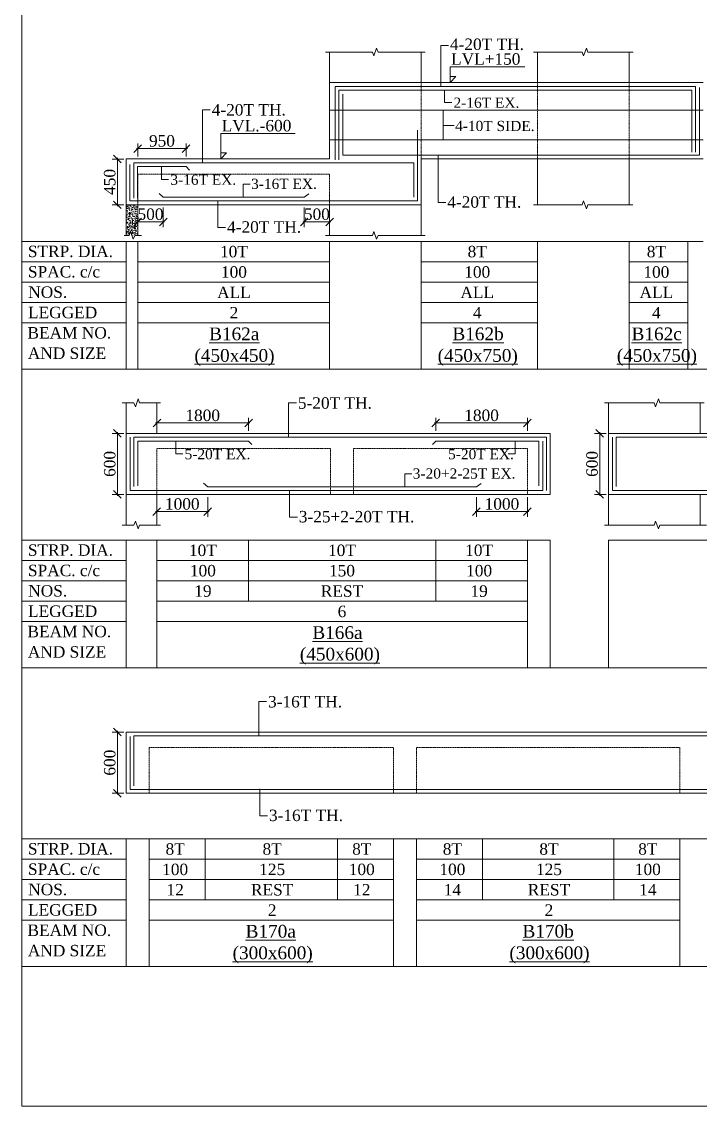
# Model space of a CAD drawing. Header units: millimetres. Extents: x 9781889 to 10654170, y -7832723 to -7608561.
# Drawn here: x 10430820 to 10444143, y -7801878 to -7780575 of the extents above; entities that cross this region are included whole.
import ezdxf
from ezdxf.enums import TextEntityAlignment as Align

# ---------------------------------------------------------------- set-up
doc = ezdxf.new("R2010")
doc.units = ezdxf.units.MM
doc.header["$LTSCALE"] = 10
doc.header["$PDMODE"] = 3
doc.linetypes.add('HIDDEN', pattern=[0.375, 0.25, -0.125])
for name, color, linetype, lineweight in [('LVL', 3, 'Continuous', 0), ('S-CUT OUT LINE', 9, 'Continuous', 0), ('S-DIM L.S.', 7, 'Continuous', 0), ('S-HATCH', 8, 'Continuous', 0), ('S-L.S.SECTION', 5, 'Continuous', 0), ('S-L.S.SLAB LINE', 252, 'HIDDEN', 0), ('S-L.S.STEEL', 1, 'Continuous', 9), ('S-L.S.STEEL 1', 6, 'Continuous', 0), ('S-SECTION MARK', 7, 'Continuous', 0), ('S-SHEET', 251, 'Continuous', 0), ('S-TEXT', 7, 'Continuous', 0), ('S-TEXT L.S. BEAM NO.', 30, 'Continuous', 0), ('S-TEXT. L.S.', 7, 'Continuous', 0)]:
    doc.layers.add(name, color=color, linetype=linetype, lineweight=lineweight)
doc.styles.add('135', font='arial.ttf', dxfattribs={"width": 0.8, "height": 135})
doc.styles.get("Standard").update_dxf_attribs({"font": 'arial.ttf'})
doc.styles.add('TEXT', font='times.ttf')
doc.dimstyles.new('75', dxfattribs={"dimtxt": 135, "dimasz": 90, "dimexe": 0.1, "dimexo": 0.03, "dimgap": 0.09, "dimtad": 1, "dimdec": 0, "dimzin": 0, "dimdsep": 46, "dimtxsty": '135', "dimblk": 'ARCHTICK', "dimcen": 0.09, "dimclrd": 256, "dimclre": 256, "dimclrt": 256, "dimadec": 0, "dimazin": 0, "dimtfac": 1, "dimtdec": 0, "dimtofl": 0, "dimtmove": 1, "dimatfit": 3, "dimldrblk": 'DOTSMALL', "dimfxl": 1, "dimtolj": 1, "dimtzin": 0, "dimlwd": -1, "dimlwe": -1, "dimarcsym": 0})
doc.dimstyles.new('SETU_1', dxfattribs={"dimtxt": 200, "dimasz": 150, "dimexe": 100, "dimexo": 50, "dimgap": 35, "dimtad": 1, "dimdec": 0, "dimzin": 0, "dimdsep": 46, "dimtxsty": 'Standard', "dimblk": 'OBLIQUE', "dimcen": 150, "dimdle": 25, "dimclrd": 256, "dimclre": 7, "dimclrt": 256, "dimadec": 0, "dimazin": 0, "dimtfac": 1, "dimtdec": 0, "dimtofl": 0, "dimtmove": 1, "dimatfit": 3, "dimfxl": 1, "dimtolj": 1, "dimtzin": 0, "dimlwd": -1, "dimlwe": 5, "dimarcsym": 1})

# ---------------------------------------------------------------- blocks, each defined once
blk = doc.blocks.new('_ArchTick')
at = {"color": 0, "linetype": 'ByBlock', "const_width": 0.15}
blk.add_lwpolyline([(-0.5, -0.5), (0.5, 0.5)], dxfattribs=at)
blk = doc.blocks.new('_Oblique')
at = {"color": 0, "linetype": 'ByBlock', "lineweight": -2}
blk.add_line((-0.5, -0.5), (0.5, 0.5), dxfattribs=at)
blk = doc.blocks.new('*D979')
at = {"layer": 'Defpoints', "color": 0, "transparency": 16777216}
for p in [(10432873, -7788661), (10432698, -7789861), (10432873, -7789861)]:
    blk.add_point(p, dxfattribs=at)
at = {"layer": 'S-DIM L.S.', "color": 7, "lineweight": 5, "transparency": 16777216}
for p, q in [((10432823, -7788661), (10432598, -7788661)), ((10432823, -7789861), (10432598, -7789861))]:
    blk.add_line(p, q, dxfattribs=at)
at = {"layer": 'S-DIM L.S.', "transparency": 16777216}
blk.add_line((10432698, -7788636), (10432698, -7789886), dxfattribs=at)
at = {"layer": 'S-DIM L.S.', "transparency": 16777216, "xscale": 150, "yscale": 150, "zscale": 150}
for p, rotation in [((10432698, -7788661), 90), ((10432698, -7789861), 270)]:
    blk.add_blockref('_Oblique', p, dxfattribs=dict(at, rotation=rotation))
at = {"layer": 'S-DIM L.S.', "transparency": 16777216, "insert": (10432549, -7789261), "char_height": 225, "attachment_point": 5, "rotation": 90, "style": 'TEXT'}
blk.add_mtext('\\A1;600', dxfattribs=at)
blk = doc.blocks.new('*D980')
at = {"layer": 'Defpoints', "color": 0, "transparency": 16777216}
for p in [(10440749, -7788457), (10438949, -7788661, 0), (10440749, -7788661, 0)]:
    blk.add_point(p, dxfattribs=at)
at = {"layer": 'S-DIM L.S.', "color": 7, "lineweight": 5, "transparency": 16777216}
for p, q in [((10438949, -7788611), (10438949, -7788357)), ((10440749, -7788611), (10440749, -7788357))]:
    blk.add_line(p, q, dxfattribs=at)
at = {"layer": 'S-DIM L.S.', "transparency": 16777216}
blk.add_line((10438924, -7788457), (10440774, -7788457), dxfattribs=at)
at = {"layer": 'S-DIM L.S.', "transparency": 16777216, "xscale": 150, "yscale": 150, "zscale": 150, "rotation": 180}
blk.add_blockref('_Oblique', (10438949, -7788457), dxfattribs=at)
at = {"layer": 'S-DIM L.S.', "transparency": 16777216, "xscale": 150, "yscale": 150, "zscale": 150}
blk.add_blockref('_Oblique', (10440749, -7788457), dxfattribs=at)
at = {"layer": 'S-DIM L.S.', "transparency": 16777216, "insert": (10439849, -7788308), "char_height": 225, "attachment_point": 5, "style": 'TEXT'}
blk.add_mtext('\\A1;1800', dxfattribs=at)
blk = doc.blocks.new('*D981')
at = {"layer": 'Defpoints', "color": 0, "transparency": 16777216}
for p in [(10433474, -7788457), (10433474, -7788661, 0), (10435274, -7788661, 0)]:
    blk.add_point(p, dxfattribs=at)
at = {"layer": 'S-DIM L.S.', "color": 7, "lineweight": 5, "transparency": 16777216}
for p, q in [((10433474, -7788611), (10433474, -7788357)), ((10435274, -7788611), (10435274, -7788357))]:
    blk.add_line(p, q, dxfattribs=at)
at = {"layer": 'S-DIM L.S.', "transparency": 16777216}
blk.add_line((10435299, -7788457), (10433449, -7788457), dxfattribs=at)
at = {"layer": 'S-DIM L.S.', "transparency": 16777216, "xscale": 150, "yscale": 150, "zscale": 150, "rotation": 180}
blk.add_blockref('_Oblique', (10433474, -7788457), dxfattribs=at)
at = {"layer": 'S-DIM L.S.', "transparency": 16777216, "xscale": 150, "yscale": 150, "zscale": 150}
blk.add_blockref('_Oblique', (10435274, -7788457), dxfattribs=at)
at = {"layer": 'S-DIM L.S.', "transparency": 16777216, "insert": (10434374, -7788308), "char_height": 225, "attachment_point": 5, "style": 'TEXT'}
blk.add_mtext('\\A1;1800', dxfattribs=at)
blk = doc.blocks.new('*D982')
at = {"layer": 'Defpoints', "color": 0, "transparency": 16777216}
for p in [(10439749, -7789861, 0), (10440749, -7789861, 0), (10440749, -7790197)]:
    blk.add_point(p, dxfattribs=at)
at = {"layer": 'S-DIM L.S.', "color": 7, "lineweight": 5, "transparency": 16777216}
for p, q in [((10439749, -7789911), (10439749, -7790297)), ((10440749, -7789911), (10440749, -7790297))]:
    blk.add_line(p, q, dxfattribs=at)
at = {"layer": 'S-DIM L.S.', "transparency": 16777216}
blk.add_line((10439724, -7790197), (10440774, -7790197), dxfattribs=at)
at = {"layer": 'S-DIM L.S.', "transparency": 16777216, "xscale": 150, "yscale": 150, "zscale": 150, "rotation": 180}
blk.add_blockref('_Oblique', (10439749, -7790197), dxfattribs=at)
at = {"layer": 'S-DIM L.S.', "transparency": 16777216, "xscale": 150, "yscale": 150, "zscale": 150}
blk.add_blockref('_Oblique', (10440749, -7790197), dxfattribs=at)
at = {"layer": 'S-DIM L.S.', "transparency": 16777216, "insert": (10440249, -7790048), "char_height": 225, "attachment_point": 5, "style": 'TEXT'}
blk.add_mtext('\\A1;1000', dxfattribs=at)
blk = doc.blocks.new('*D983')
at = {"layer": 'Defpoints', "color": 0, "transparency": 16777216}
for p in [(10433473, -7789861, 0), (10434474, -7789861, 0), (10433473, -7790197)]:
    blk.add_point(p, dxfattribs=at)
at = {"layer": 'S-DIM L.S.', "color": 7, "lineweight": 5, "transparency": 16777216}
for p, q in [((10433473, -7789911), (10433473, -7790297)), ((10434474, -7789911), (10434474, -7790297))]:
    blk.add_line(p, q, dxfattribs=at)
at = {"layer": 'S-DIM L.S.', "transparency": 16777216}
blk.add_line((10434499, -7790197), (10433448, -7790197), dxfattribs=at)
at = {"layer": 'S-DIM L.S.', "transparency": 16777216, "xscale": 150, "yscale": 150, "zscale": 150, "rotation": 180}
blk.add_blockref('_Oblique', (10433473, -7790197), dxfattribs=at)
at = {"layer": 'S-DIM L.S.', "transparency": 16777216, "xscale": 150, "yscale": 150, "zscale": 150}
blk.add_blockref('_Oblique', (10434474, -7790197), dxfattribs=at)
at = {"layer": 'S-DIM L.S.', "transparency": 16777216, "insert": (10433973, -7790048), "char_height": 225, "attachment_point": 5, "style": 'TEXT'}
blk.add_mtext('\\A1;1000', dxfattribs=at)
blk = doc.blocks.new('*D984')
at = {"layer": 'Defpoints', "color": 0, "transparency": 16777216}
for p in [(10442343, -7788661), (10442168, -7789861), (10442343, -7789861)]:
    blk.add_point(p, dxfattribs=at)
at = {"layer": 'S-DIM L.S.', "color": 7, "lineweight": 5, "transparency": 16777216}
for p, q in [((10442293, -7788661), (10442068, -7788661)), ((10442293, -7789861), (10442068, -7789861))]:
    blk.add_line(p, q, dxfattribs=at)
at = {"layer": 'S-DIM L.S.', "transparency": 16777216}
blk.add_line((10442168, -7788636), (10442168, -7789886), dxfattribs=at)
at = {"layer": 'S-DIM L.S.', "transparency": 16777216, "xscale": 150, "yscale": 150, "zscale": 150}
for p, rotation in [((10442168, -7788661), 90), ((10442168, -7789861), 270)]:
    blk.add_blockref('_Oblique', p, dxfattribs=dict(at, rotation=rotation))
at = {"layer": 'S-DIM L.S.', "transparency": 16777216, "insert": (10442019, -7789261), "char_height": 225, "attachment_point": 5, "rotation": 90, "style": 'TEXT'}
blk.add_mtext('\\A1;600', dxfattribs=at)
blk = doc.blocks.new('*D989')
at = {"layer": 'Defpoints', "color": 0, "transparency": 16777216}
for p in [(10432873, -7794528), (10432698, -7795728), (10432873, -7795728)]:
    blk.add_point(p, dxfattribs=at)
at = {"layer": 'S-DIM L.S.', "color": 7, "lineweight": 5, "transparency": 16777216}
for p, q in [((10432823, -7794528), (10432598, -7794528)), ((10432823, -7795728), (10432598, -7795728))]:
    blk.add_line(p, q, dxfattribs=at)
at = {"layer": 'S-DIM L.S.', "transparency": 16777216}
blk.add_line((10432698, -7794503), (10432698, -7795753), dxfattribs=at)
at = {"layer": 'S-DIM L.S.', "transparency": 16777216, "xscale": 150, "yscale": 150, "zscale": 150}
for p, rotation in [((10432698, -7794528), 90), ((10432698, -7795728), 270)]:
    blk.add_blockref('_Oblique', p, dxfattribs=dict(at, rotation=rotation))
at = {"layer": 'S-DIM L.S.', "transparency": 16777216, "insert": (10432549, -7795128), "char_height": 225, "attachment_point": 5, "rotation": 90, "style": 'TEXT'}
blk.add_mtext('\\A1;600', dxfattribs=at)
blk = doc.blocks.new('*D1789')
at = {"layer": 'Defpoints', "color": 0, "transparency": 16777216}
for p in [(10433099, -7783068), (10433099, -7783272, 0), (10434049, -7783272, 0)]:
    blk.add_point(p, dxfattribs=at)
at = {"layer": 'S-DIM L.S.', "transparency": 16777216}
blk.add_line((10434074, -7783068), (10433074, -7783068), dxfattribs=at)
at = {"layer": 'S-DIM L.S.', "color": 7, "lineweight": 5, "transparency": 16777216}
for p, q in [((10433099, -7783222), (10433099, -7782968)), ((10434049, -7783222), (10434049, -7782968))]:
    blk.add_line(p, q, dxfattribs=at)
at = {"layer": 'S-DIM L.S.', "transparency": 16777216, "xscale": 150, "yscale": 150, "zscale": 150, "rotation": 180}
blk.add_blockref('_Oblique', (10433099, -7783068), dxfattribs=at)
at = {"layer": 'S-DIM L.S.', "transparency": 16777216, "xscale": 150, "yscale": 150, "zscale": 150}
blk.add_blockref('_Oblique', (10434049, -7783068), dxfattribs=at)
at = {"layer": 'S-DIM L.S.', "transparency": 16777216, "insert": (10433574, -7782918), "char_height": 225, "attachment_point": 5, "style": 'TEXT'}
blk.add_mtext('\\A1;950', dxfattribs=at)
blk = doc.blocks.new('*D1790')
at = {"layer": 'Defpoints', "color": 0, "transparency": 16777216}
for p in [(10432873, -7783272), (10432698, -7784172), (10432873, -7784172)]:
    blk.add_point(p, dxfattribs=at)
at = {"layer": 'S-DIM L.S.', "color": 7, "lineweight": 5, "transparency": 16777216}
for p, q in [((10432823, -7783272), (10432598, -7783272)), ((10432823, -7784172), (10432598, -7784172))]:
    blk.add_line(p, q, dxfattribs=at)
at = {"layer": 'S-DIM L.S.', "transparency": 16777216}
blk.add_line((10432698, -7783247), (10432698, -7784197), dxfattribs=at)
at = {"layer": 'S-DIM L.S.', "transparency": 16777216, "xscale": 150, "yscale": 150, "zscale": 150}
for p, rotation in [((10432698, -7783272), 90), ((10432698, -7784172), 270)]:
    blk.add_blockref('_Oblique', p, dxfattribs=dict(at, rotation=rotation))
at = {"layer": 'S-DIM L.S.', "transparency": 16777216, "insert": (10432549, -7783722), "char_height": 225, "attachment_point": 5, "rotation": 90, "style": 'TEXT'}
blk.add_mtext('\\A1;450', dxfattribs=at)
blk = doc.blocks.new('*D1791')
at = {"layer": 'Defpoints', "color": 0, "transparency": 16777216}
for p in [(10436366, -7784172, 0), (10436866, -7784172, 0), (10436866, -7784508)]:
    blk.add_point(p, dxfattribs=at)
at = {"layer": 'S-DIM L.S.', "color": 7, "lineweight": 5, "transparency": 16777216}
for p, q in [((10436366, -7784222), (10436366, -7784608)), ((10436866, -7784222), (10436866, -7784608))]:
    blk.add_line(p, q, dxfattribs=at)
at = {"layer": 'S-DIM L.S.', "transparency": 16777216}
blk.add_line((10436341, -7784508), (10436891, -7784508), dxfattribs=at)
at = {"layer": 'S-DIM L.S.', "transparency": 16777216, "xscale": 150, "yscale": 150, "zscale": 150, "rotation": 180}
blk.add_blockref('_Oblique', (10436366, -7784508), dxfattribs=at)
at = {"layer": 'S-DIM L.S.', "transparency": 16777216, "xscale": 150, "yscale": 150, "zscale": 150}
blk.add_blockref('_Oblique', (10436866, -7784508), dxfattribs=at)
at = {"layer": 'S-DIM L.S.', "transparency": 16777216, "insert": (10436616, -7784358), "char_height": 225, "attachment_point": 5, "style": 'TEXT'}
blk.add_mtext('\\A1;500', dxfattribs=at)
blk = doc.blocks.new('*D1792')
at = {"layer": 'Defpoints', "color": 0, "transparency": 16777216}
for p in [(10433099, -7784172, 0), (10433599, -7784172, 0), (10433099, -7784508)]:
    blk.add_point(p, dxfattribs=at)
at = {"layer": 'S-DIM L.S.', "color": 7, "lineweight": 5, "transparency": 16777216}
for p, q in [((10433099, -7784222), (10433099, -7784608)), ((10433599, -7784222), (10433599, -7784608))]:
    blk.add_line(p, q, dxfattribs=at)
at = {"layer": 'S-DIM L.S.', "transparency": 16777216}
blk.add_line((10433624, -7784508), (10433074, -7784508), dxfattribs=at)
at = {"layer": 'S-DIM L.S.', "transparency": 16777216, "xscale": 150, "yscale": 150, "zscale": 150, "rotation": 180}
blk.add_blockref('_Oblique', (10433099, -7784508), dxfattribs=at)
at = {"layer": 'S-DIM L.S.', "transparency": 16777216, "xscale": 150, "yscale": 150, "zscale": 150}
blk.add_blockref('_Oblique', (10433599, -7784508), dxfattribs=at)
at = {"layer": 'S-DIM L.S.', "transparency": 16777216, "insert": (10433349, -7784358), "char_height": 225, "attachment_point": 5, "style": 'TEXT'}
blk.add_mtext('\\A1;500', dxfattribs=at)

msp = doc.modelspace()

# ---------------------------------------------------------------- hatches: boundary and pattern name
at = {"layer": 'S-HATCH'}
h = msp.add_hatch(dxfattribs=at)
h.set_pattern_fill('AR-CONC', color=256, scale=0.5)
h.set_pattern_definition([(50, (639141, -55554.51), (91.0923345, -7.96954277), [9.525, -104.775]), (355, (639141, -55554.51), (-17.6217107, 95.5284226), [7.62, -83.8202921]), (100.4514447, (639148.595, -55555.18), (73.47062355, 87.55887596), [8.0950044, -89.0451223]), (46.1842, (639141, -55529.11), (135.5395204, -21.021164), [14.2875, -157.1625]), (96.6355576, (639152.3, -55530.86), (118.702067, 123.7130623), [12.1425116, -133.5678041]), (351.1841512, (639141, -55529.11), (118.702067, 123.7130623), [11.4299835, -125.729866]), (21, (639153.7, -55535.46), (75.80719563, -51.1325991), [9.525, -104.775]), (326, (639153.7, -55535.46), (30.9010142, 92.09398306), [7.62, -83.82]), (71.451445, (639160.02, -55539.72), (106.70820964, 40.96138444), [8.0950044, -89.0449688]), (37.5, (639141.003, -55554.513), (1.544301625, 42.27751944), [0, -82.804, 0, -85.09, 0, -84.1375]), (7.5, (639141.003, -55554.513), (33.40983126, 50.09028741), [0, -48.514, 0, -80.899, 0, -32.0675]), (327.5, (639112.682, -55554.513), (67.79529758, -2.864372), [0, -31.75, 0, -99.06, 0, -131.445]), (317.5, (639099.98, -55554.51), (74.0645907, 12.71324552), [0, -41.275, 0, -65.786, 0, -93.345])])
h.paths.add_polyline_path([(10433099.3, -7784771.6), (10432983.5, -7784771.6), (10432955.5, -7784694.8), (10432927.6, -7784771.6), (10432869.3, -7784771.6), (10432869.3, -7784171.6), (10433099.3, -7784171.6)])

# ---------------------------------------------------------------- linework, layer by layer
at = {"layer": 'LVL', "linetype": 'Continuous', "elevation": 0}
for points in [[(10440695.3, -7781458.9), (10439234.1, -7781458.9), (10439234.1, -7781771.6), (10439342.3, -7781649.6), (10439234.1, -7781649.6)], [(10436192, -7782768.2), (10434730.7, -7782768.2), (10434730.7, -7783271.6), (10434838.9, -7783149.6), (10434730.7, -7783149.6)]]:
    msp.add_lwpolyline(points, dxfattribs=at)
at = {"layer": 'S-CUT OUT LINE', "color": 5, "elevation": 0}
for points in [[(10436788, -7781171.6), (10437705.5, -7781171.6), (10437733.5, -7781248.5), (10437789.4, -7781094.8), (10437817.4, -7781171.6), (10438741.3, -7781171.6)], [(10440868.1, -7781171.6), (10441824.2, -7781171.6), (10441852.2, -7781248.5), (10441908.1, -7781094.8), (10441936.1, -7781171.6), (10442823.3, -7781171.6)], [(10440868, -7784171.6), (10441824.2, -7784171.6), (10441852.1, -7784094.8), (10441908.1, -7784248.5), (10441936, -7784171.6), (10442821.2, -7784171.6)], [(10436788, -7784771.6), (10437705.5, -7784771.6), (10437733.5, -7784694.8), (10437789.4, -7784848.5), (10437817.4, -7784771.6), (10438741.3, -7784771.6)], [(10432795.1, -7788061.1), (10433023.8, -7788061.1), (10433051.7, -7788137.9), (10433107.7, -7787984.2), (10433135.6, -7788061.1), (10433548.4, -7788061.1)], [(10442265.2, -7788061.1), (10443237.6, -7788061.1), (10443265.5, -7788137.9), (10443321.5, -7787984.2), (10443349.4, -7788061.1), (10444218.5, -7788061.1)], [(10432795.1, -7790461.1), (10433023.8, -7790461.1), (10433051.7, -7790384.2), (10433107.7, -7790537.9), (10433135.6, -7790461.1), (10433548.4, -7790461.1)], [(10442265.2, -7790461.1), (10443237.6, -7790461.1), (10443265.5, -7790384.2), (10443321.5, -7790537.9), (10443349.4, -7790461.1), (10444267.5, -7790461.1)]]:
    msp.add_lwpolyline(points, dxfattribs=at)
at = {"layer": 'S-CUT OUT LINE', "color": 1, "elevation": 0}
msp.add_lwpolyline([(10432829.9, -7784771.6), (10432927.6, -7784771.6), (10432955.5, -7784694.8), (10433011.5, -7784848.5), (10433039.4, -7784771.6), (10433174.3, -7784771.6)], dxfattribs=at)
at = {"layer": 'S-L.S.SECTION'}
for p, q in [((10436866.3, -7783271.6, 0), (10436866.2, -7781171.6, 0)), ((10438666.3, -7781771.6, 0), (10438666.3, -7781171.6, 0)), ((10440946.3, -7781771.6, 0), (10440946.3, -7781171.6, 0)), ((10442746.3, -7781771.6, 0), (10442746.3, -7781171.6, 0)), ((10436866.2, -7781771.6, 0), (10444201.3, -7781771.6, 0)), ((10432869.3, -7783271.6, 0), (10436866.3, -7783271.6, 0)), ((10432869.3, -7784171.6, 0), (10432869.3, -7783271.6, 0)), ((10432869.3, -7784171.6, 0), (10432869.3, -7783271.6, 0)), ((10438666.3, -7783271.6, 0), (10444201.3, -7783271.6, 0)), ((10438666.3, -7783271.6, 0), (10438666.3, -7784771.6, 0)), ((10440946.3, -7783271.6, 0), (10440946.3, -7784171.6, 0)), ((10442746.2, -7783271.6, 0), (10442746.2, -7784171.6, 0)), ((10432873.4, -7784171.6, 0), (10438666.3, -7784171.6, 0)), ((10436866.2, -7784171.6, 0), (10436866.2, -7784771.6, 0)), ((10432873.4, -7788661.1, 0), (10432873.4, -7788061.1, 0)), ((10433473.4, -7788661.1, 0), (10433473.4, -7788061.1, 0)), ((10442343.5, -7788661.1, 0), (10442343.5, -7788061.1, 0)), ((10444143.5, -7788661.1, 0), (10444143.5, -7788061.1, 0)), ((10432873.4, -7788661.1, 0), (10441198.9, -7788661.1, 0)), ((10432873.4, -7788661.1, 0), (10432873.4, -7789861.1, 0)), ((10441198.9, -7789861.1, 0), (10441198.9, -7788661.1, 0)), ((10442343.5, -7788661.1, 0), (10453813.5, -7788661.1, 0)), ((10442343.5, -7788661.1, 0), (10442343.5, -7789861.1, 0)), ((10432873.4, -7789861.1, 0), (10441198.9, -7789861.1, 0)), ((10432873.4, -7789861.1, 0), (10432873.4, -7790461.1, 0)), ((10433473.4, -7789861.1, 0), (10433473.4, -7790461.1, 0)), ((10442343.5, -7789861.1, 0), (10453813.5, -7789861.1, 0)), ((10442343.5, -7789861.1, 0), (10442343.5, -7790461.1, 0)), ((10444143.5, -7789861.1, 0), (10444143.5, -7790461.1, 0)), ((10432873.4, -7794527.7, 0), (10450478.4, -7794527.7, 0)), ((10432873.4, -7794527.7, 0), (10432873.4, -7795727.7, 0)), ((10432873.4, -7795727.7, 0), (10455482.3, -7795727.7, 0))]:
    msp.add_line(p, q, dxfattribs=at)
at = {"layer": 'S-L.S.SECTION', "color": 1}
for p, q in [((10432869.3, -7784171.6, 0), (10432869.3, -7784771.6, 0)), ((10433099.3, -7784171.6, 0), (10433099.3, -7784771.6, 0))]:
    msp.add_line(p, q, dxfattribs=at)
at = {"layer": 'S-L.S.SLAB LINE', "ltscale": 0.3}
for p, q in [((10438666.3, -7781771.6, 0), (10438666.3, -7783271.6, 0)), ((10440946.3, -7781771.6, 0), (10440946.3, -7783271.6, 0)), ((10442746.3, -7781771.6, 0), (10442746.3, -7783271.6, 0)), ((10433099.3, -7783571.6, 0), (10436866.3, -7783571.6, 0)), ((10433099.3, -7783571.6, 0), (10433099.3, -7784171.6, 0)), ((10433099.3, -7783571.6, 0), (10433099.3, -7784171.6, 0)), ((10433099.3, -7783571.6, 0), (10433099.3, -7784171.6, 0)), ((10436866.3, -7783571.6, 0), (10436866.2, -7784171.6, 0)), ((10432873.4, -7788961.1, 0), (10432873.4, -7788961.1, 0)), ((10433473.4, -7788961.1, 0), (10436886.1, -7788961.1, 0)), ((10433473.4, -7788961.1, 0), (10433473.4, -7789861.1, 0)), ((10436886.1, -7788961.1, 0), (10436886.1, -7789861.1, 0)), ((10437336.1, -7788961.1, 0), (10440748.9, -7788961.1, 0)), ((10437336.1, -7788961.1, 0), (10437336.1, -7789861.1, 0)), ((10440748.9, -7788961.1, 0), (10440748.9, -7789861.1, 0)), ((10442343.5, -7788961.1, 0), (10442343.5, -7788961.1, 0)), ((10433323.4, -7794827.7, 0), (10438118.4, -7794827.7, 0)), ((10433323.4, -7794827.7, 0), (10433323.4, -7795727.7, 0)), ((10438118.4, -7794827.7, 0), (10438118.4, -7795727.7, 0)), ((10438568.4, -7794827.7, 0), (10443743.4, -7794827.7, 0)), ((10438568.4, -7794827.7, 0), (10438568.4, -7795727.7, 0)), ((10443743.4, -7794827.7, 0), (10443743.4, -7795727.7, 0))]:
    msp.add_line(p, q, dxfattribs=at)
at = {"layer": 'S-L.S.STEEL'}
for p, q in [((10436973, -7781846.6, 0), (10444051.3, -7781846.6, 0)), ((10436973, -7781846.6, 0), (10436973, -7783285.8, 0)), ((10437048, -7781921.6, 0), (10437048, -7783285.8, 0)), ((10437123, -7781996.6, 0), (10437123, -7783196.6, 0)), ((10443976.3, -7781921.6, 0), (10443976.3, -7783139.7, 0)), ((10444051.3, -7781846.6, 0), (10444051.3, -7783139.7, 0)), ((10444126.3, -7781865.5, 0), (10444126.3, -7783196.6, 0)), ((10438593.4, -7784096.6, 0), (10438593.4, -7782704.1, 0)), ((10437123, -7783196.6, 0), (10444126.3, -7783196.6, 0)), ((10432944.3, -7784096.6, 0), (10432944.3, -7783376.9, 0)), ((10433019.3, -7783346.6, 0), (10438518.4, -7783346.6, 0)), ((10433019.3, -7784041.2, 0), (10433019.3, -7783346.6, 0)), ((10433094.3, -7783421.6, 0), (10434049.3, -7783421.6, 0)), ((10433094.3, -7784041.2, 0), (10433094.3, -7783421.6, 0)), ((10434049.3, -7783421.6, 0), (10434112.5, -7783488.5, 0)), ((10438518.4, -7784021.6, 0), (10438518.4, -7783346.6, 0)), ((10432944.3, -7784096.6, 0), (10438593.4, -7784096.6, 0)), ((10433599.4, -7784021.6, 0), (10433517.4, -7783950.9, 0)), ((10436366.1, -7784021.6, 0), (10433599.4, -7784021.6, 0)), ((10436455.6, -7783953.4, 0), (10436366.1, -7784021.6, 0)), ((10432948.4, -7789786.1, 0), (10432948.4, -7788736.1, 0)), ((10433023.4, -7788736.1, 0), (10441123.9, -7788736.1, 0)), ((10433023.4, -7789706.4, 0), (10433023.4, -7788736.1, 0)), ((10435273.5, -7788811.1, 0), (10433098.4, -7788811.1, 0)), ((10433098.4, -7789689.9, 0), (10433098.4, -7788811.1, 0)), ((10435273.5, -7788811.1, 0), (10435336.7, -7788877.9, 0)), ((10440973.9, -7789689.9, 0), (10440973.9, -7788811.1, 0)), ((10441048.9, -7789786.1, 0), (10441048.9, -7788811.1, 0)), ((10441123.9, -7789786.1, 0), (10441123.9, -7788736.1, 0)), ((10442418.5, -7789786.1, 0), (10442418.5, -7788736.1, 0)), ((10442493.5, -7788736.1, 0), (10453663.5, -7788736.1, 0)), ((10442493.5, -7789706.4, 0), (10442493.5, -7788736.1, 0)), ((10432948.4, -7789786.1, 0), (10441048.9, -7789786.1, 0)), ((10442418.5, -7789786.1, 0), (10453738.5, -7789786.1, 0)), ((10432948.4, -7794615.3, 0), (10432948.4, -7795652.7, 0)), ((10433023.4, -7794602.7, 0), (10433023.4, -7795585.3, 0)), ((10432948.4, -7795652.7, 0), (10455411.4, -7795652.7, 0))]:
    msp.add_line(p, q, dxfattribs=at)
at = {"layer": 'S-L.S.STEEL', "elevation": 0}
msp.add_lwpolyline([(10439838.3, -7789642.9), (10439748.8, -7789711.1), (10434473.5, -7789711.1), (10434391.5, -7789640.4)], dxfattribs=at)
at = {"layer": 'S-L.S.STEEL'}
for points in [[(10437048, -7781921.6, 0), (10443976.3, -7781921.6, 0)], [(10440973.9, -7788811.1, 0), (10438948.9, -7788811.1, 0), (10438885.7, -7788877.9, 0)], [(10433023.4, -7794602.7, 0), (10450411.2, -7794602.7, 0), (10450411.2, -7795529.9, 0)]]:
    msp.add_polyline3d(points, dxfattribs=at)
at = {"layer": 'S-L.S.STEEL 1'}
for p, q in [((10436866.3, -7782313, 0), (10444201.3, -7782313, 0)), ((10436866.3, -7782897.3, 0), (10444201.3, -7782897.3, 0))]:
    msp.add_line(p, q, dxfattribs=at)
at = {"layer": 'S-SHEET'}
for p, q in [((10430820.3, -7784891, 0), (10432873.4, -7784891, 0)), ((10430820.3, -7784891), (10430820.3, -7787400.2)), ((10432873.4, -7784891, 0), (10432873.4, -7787400.2, 0)), ((10432873.4, -7784891, 0), (10444201.3, -7784891, 0)), ((10433099.3, -7784891, 0), (10433099.3, -7787400.2, 0)), ((10436866.3, -7784891, 0), (10436866.3, -7787400.2, 0)), ((10438666.3, -7784891, 0), (10438666.3, -7787400.2, 0)), ((10440946.3, -7784891, 0), (10440946.3, -7787400.2, 0)), ((10442746.3, -7784891, 0), (10442746.3, -7787400.2, 0)), ((10443901.3, -7784891, 0), (10443901.3, -7787400.2, 0)), ((10430820.3, -7785291, 0), (10432873.4, -7785291, 0)), ((10433099.3, -7785291, 0), (10436866.3, -7785291, 0)), ((10438666.3, -7785291, 0), (10440946.3, -7785291, 0)), ((10442746.3, -7785291, 0), (10443901.3, -7785291, 0)), ((10430820.3, -7785691, 0), (10432873.4, -7785691, 0)), ((10433099.3, -7785691, 0), (10436866.3, -7785691, 0)), ((10438666.3, -7785691, 0), (10440946.3, -7785691, 0)), ((10442746.3, -7785691, 0), (10443901.3, -7785691, 0)), ((10430820.3, -7786091, 0), (10432873.4, -7786091, 0)), ((10433099.3, -7786091, 0), (10436866.3, -7786091, 0)), ((10438666.3, -7786091, 0), (10440946.3, -7786091, 0)), ((10442746.3, -7786091, 0), (10443901.3, -7786091, 0)), ((10430820.3, -7786491, 0), (10432873.4, -7786491, 0)), ((10433099.3, -7786491, 0), (10436866.3, -7786491, 0)), ((10438666.3, -7786491, 0), (10440946.3, -7786491, 0)), ((10442746.3, -7786491, 0), (10443901.3, -7786491, 0)), ((10430820.3, -7787400.2, 0), (10432873.4, -7787400.2, 0)), ((10430820.3, -7787400.2), (10482154.4, -7787400.2)), ((10432873.4, -7787400.2, 0), (10444201.3, -7787400.2, 0)), ((10430820.3, -7790757.6, 0), (10432873.4, -7790757.6, 0)), ((10430820.3, -7790757.6), (10430820.3, -7793266.9)), ((10432873.4, -7790757.6, 0), (10441198.9, -7790757.6, 0)), ((10432873.4, -7790757.6, 0), (10432873.4, -7793266.9, 0)), ((10433473.4, -7790757.6, 0), (10433473.4, -7793266.9, 0)), ((10435273.4, -7790757.6, 0), (10435273.4, -7791957.6, 0)), ((10438948.9, -7790757.6, 0), (10438948.9, -7791957.6, 0)), ((10440748.9, -7790757.6, 0), (10440748.9, -7793266.9, 0)), ((10441198.9, -7790757.6, 0), (10441198.9, -7793266.9, 0)), ((10442343.5, -7790757.6, 0), (10453813.5, -7790757.6, 0)), ((10442343.5, -7790757.6, 0), (10442343.5, -7793266.9, 0)), ((10430820.3, -7791157.6, 0), (10432873.4, -7791157.6, 0)), ((10433473.4, -7791157.6, 0), (10440748.9, -7791157.6, 0)), ((10430820.3, -7791557.6, 0), (10432873.4, -7791557.6, 0)), ((10433473.4, -7791557.6, 0), (10440748.9, -7791557.6, 0)), ((10430820.3, -7791957.6, 0), (10432873.4, -7791957.6, 0)), ((10433473.4, -7791957.6, 0), (10440748.9, -7791957.6, 0)), ((10430820.3, -7792357.6, 0), (10432873.4, -7792357.6, 0)), ((10433473.4, -7792357.6, 0), (10440748.9, -7792357.6, 0)), ((10430820.3, -7793266.9, 0), (10432873.4, -7793266.9, 0)), ((10430820.3, -7793266.9), (10482154.4, -7793266.9)), ((10432873.4, -7793266.9, 0), (10441198.9, -7793266.9, 0)), ((10442343.5, -7793266.9, 0), (10453813.5, -7793266.9, 0)), ((10430820.3, -7796624.2, 0), (10432873.4, -7796624.2, 0)), ((10430820.3, -7796624.2), (10430820.3, -7799133.5)), ((10432873.4, -7796624.2, 0), (10455482.3, -7796624.2, 0)), ((10432873.4, -7796624.2, 0), (10432873.4, -7799133.5, 0)), ((10433323.4, -7796624.2, 0), (10433323.4, -7799133.5, 0)), ((10434423.4, -7796624.2, 0), (10434423.4, -7797824.2, 0)), ((10437018.4, -7796624.2, 0), (10437018.4, -7797824.2, 0)), ((10438118.4, -7796624.2, 0), (10438118.4, -7799133.5, 0)), ((10438568.4, -7796624.2, 0), (10438568.4, -7799133.5, 0)), ((10439868.4, -7796624.2, 0), (10439868.4, -7797824.2, 0)), ((10442443.4, -7796624.2, 0), (10442443.4, -7797824.2, 0)), ((10443743.4, -7796624.2, 0), (10443743.4, -7799133.5, 0)), ((10430820.3, -7797024.2, 0), (10432873.4, -7797024.2, 0)), ((10433323.4, -7797024.2, 0), (10438118.4, -7797024.2, 0)), ((10438568.4, -7797024.2, 0), (10443743.4, -7797024.2, 0)), ((10430820.3, -7797424.2, 0), (10432873.4, -7797424.2, 0)), ((10433323.4, -7797424.2, 0), (10438118.4, -7797424.2, 0)), ((10438568.4, -7797424.2, 0), (10443743.4, -7797424.2, 0)), ((10430820.3, -7797824.2, 0), (10432873.4, -7797824.2, 0)), ((10433323.4, -7797824.2, 0), (10438118.4, -7797824.2, 0)), ((10438568.4, -7797824.2, 0), (10443743.4, -7797824.2, 0)), ((10430820.3, -7798224.2, 0), (10432873.4, -7798224.2, 0)), ((10433323.4, -7798224.2, 0), (10438118.4, -7798224.2, 0)), ((10438568.4, -7798224.2, 0), (10443743.4, -7798224.2, 0)), ((10430820.3, -7799133.5, 0), (10432873.4, -7799133.5, 0)), ((10430820.3, -7799133.5), (10482154.4, -7799133.5)), ((10432873.4, -7799133.5, 0), (10455482.3, -7799133.5, 0))]:
    msp.add_line(p, q, dxfattribs=at)
msp.add_lwpolyline([(10430820.3, -7760218.1), (10482154.4, -7760218.1), (10482154.4, -7801877.7), (10430820.3, -7801877.7)], close=True, dxfattribs=at)

# ---------------------------------------------------------------- texts
at = {"layer": 'LVL', "style": 'TEXT'}
for s, p in [('LVL+150', (10439249.9, -7781420.5, 0)), ('LVL.-600', (10434746.5, -7782729.8, 0))]:
    msp.add_text(s, height=225, dxfattribs=at).set_placement(p)
at = {"layer": 'S-L.S.STEEL 1', "style": 'TEXT'}
msp.add_text('4-10T SIDE.', height=200, dxfattribs=at).set_placement((10439329.1, -7782722.8, 0))
at = {"layer": 'S-TEXT', "style": 'TEXT'}
for s, p in [('STRP. DIA.', (10431777.1, -7785199, 0)), ('SPAC. c/c', (10431651.4, -7785599, 0)), ('NOS.', (10431330.9, -7785999, 0)), ('LEGGED', (10431623.5, -7786399, 0)), ('BEAM NO.', (10431754.8, -7786799, 0)), ('AND SIZE', (10431709.6, -7787199, 0)), ('STRP. DIA.', (10431777.1, -7791065.6, 0)), ('SPAC. c/c', (10431651.4, -7791465.6, 0)), ('NOS.', (10431330.9, -7791865.6, 0)), ('LEGGED', (10431623.5, -7792265.6, 0)), ('BEAM NO.', (10431754.8, -7792665.6, 0)), ('AND SIZE', (10431709.6, -7793065.6, 0)), ('STRP. DIA.', (10431777.1, -7796932.2, 0)), ('SPAC. c/c', (10431651.4, -7797332.2, 0)), ('NOS.', (10431330.9, -7797732.2, 0)), ('LEGGED', (10431623.5, -7798132.2, 0)), ('BEAM NO.', (10431754.8, -7798532.2, 0)), ('AND SIZE', (10431709.6, -7798932.2, 0))]:
    msp.add_text(s, height=225, dxfattribs=at).set_placement(p, align=Align.CENTER)
at = {"layer": 'S-TEXT', "linetype": 'ByBlock', "style": 'TEXT'}
for s, p in [('10T', (10434987.4, -7785091, 0)), ('8T', (10439763.8, -7785091, 0)), ('8T', (10443281.3, -7785091, 0)), ('100', (10434987.4, -7785491, 0)), ('100', (10439763.8, -7785491, 0)), ('100', (10443281.3, -7785491, 0)), ('ALL', (10434987.4, -7785891, 0)), ('ALL', (10439763.8, -7785891, 0)), ('ALL', (10443281.3, -7785891, 0)), ('2', (10434987.4, -7786291, 0)), ('4', (10439763.8, -7786291, 0)), ('4', (10443281.3, -7786291, 0)), ('10T', (10434377.7, -7790957.6, 0)), ('10T', (10437109.1, -7790957.6, 0)), ('10T', (10439801.2, -7790957.6, 0)), ('100', (10434377.7, -7791357.6, 0)), ('150', (10437109.1, -7791357.6, 0)), ('100', (10439801.2, -7791357.6, 0)), ('19', (10434377.7, -7791757.6, 0)), ('REST', (10437109.1, -7791757.6, 0)), ('19', (10439801.2, -7791757.6, 0)), ('6', (10437109.1, -7792157.6, 0)), ('8T', (10433833.3, -7796824.2, 0)), ('8T', (10435737.4, -7796824.2, 0)), ('8T', (10437497.3, -7796824.2, 0)), ('8T', (10439276.2, -7796824.2, 0)), ('8T', (10441172.4, -7796824.2, 0)), ('8T', (10443113.4, -7796824.2, 0)), ('100', (10433833.3, -7797224.2, 0)), ('125', (10435737.4, -7797224.2, 0)), ('100', (10437497.3, -7797224.2, 0)), ('100', (10439276.2, -7797224.2, 0)), ('125', (10441172.4, -7797224.2, 0)), ('100', (10443113.4, -7797224.2, 0)), ('12', (10433833.3, -7797624.2, 0)), ('REST', (10435737.4, -7797624.2, 0)), ('12', (10437497.3, -7797624.2, 0)), ('14', (10439276.2, -7797624.2, 0)), ('REST', (10441172.4, -7797624.2, 0)), ('14', (10443113.4, -7797624.2, 0)), ('2', (10435737.4, -7798024.2, 0)), ('2', (10441172.4, -7798024.2, 0))]:
    msp.add_text(s, height=225, dxfattribs=at).set_placement(p, align=Align.MIDDLE_CENTER)
at = {"layer": 'S-TEXT L.S. BEAM NO.', "color": 145, "linetype": 'ByBlock', "style": 'TEXT'}
for s, p in [('%%UB162a', (10434500, -7786831.6, 0)), ('%%U(450x450)', (10434211.2, -7787254.6, 0))]:
    msp.add_text(s, height=250, dxfattribs=at).set_placement(p)
at = {"layer": 'S-TEXT L.S. BEAM NO.', "color": 230, "linetype": 'ByBlock', "style": 'TEXT'}
for s, p in [('%%UB162b', (10439276.4, -7786831.6, 0)), ('%%UB162c', (10442793.9, -7786831.6, 0)), ('%%U(450x750)', (10438987.5, -7787254.6, 0)), ('%%U(450x750)', (10442505, -7787254.6, 0))]:
    msp.add_text(s, height=250, dxfattribs=at).set_placement(p)
at = {"layer": 'S-TEXT L.S. BEAM NO.', "color": 140, "linetype": 'ByBlock', "style": 'TEXT'}
for s, p in [('%%UB166a', (10436526.7, -7792698.2, 0)), ('%%U(450x600)', (10436281.3, -7793121.2, 0))]:
    msp.add_text(s, height=250, dxfattribs=at).set_placement(p)
at = {"layer": 'S-TEXT L.S. BEAM NO.', "linetype": 'ByBlock', "style": 'TEXT'}
for s, p in [('%%UB170a', (10435217.2, -7798564.9, 0)), ('%%UB170b', (10440652.2, -7798564.9, 0)), ('%%U(300x600)', (10434961.1, -7798987.8, 0)), ('%%U(300x600)', (10440396.1, -7798987.8, 0))]:
    msp.add_text(s, height=250, dxfattribs=at).set_placement(p)
at = {"layer": 'S-TEXT. L.S.', "style": 'TEXT'}
for s, height, p in [('4-20T TH.', 225, (10439228.2, -7781130.8, 0)), ('4-20T TH.', 225, (10434551.1, -7782418.6, 0)), ('2-16T EX.', 200, (10439298.5, -7782266.1, 0)), ('3-16T EX.', 200, (10433738.9, -7783779.2, 0)), ('3-16T EX.', 200, (10435324, -7783859.6, 0)), ('4-20T TH.', 225, (10439176.3, -7784228.9, 0)), ('4-20T TH.', 225, (10434852.6, -7784719.5, 0)), ('5-20T TH.', 225, (10436242.6, -7788176.8, 0)), ('5-20T EX.', 200, (10434018, -7789168.6, 0)), ('5-20T EX.', 200, (10439191.2, -7789168.6, 0)), ('3-20+2-25T EX.', 200, (10438497.5, -7789549.1, 0)), ('3-25+2-20T TH.', 225, (10436261, -7790408.9, 0)), ('3-16T TH.', 225, (10435656.8, -7794043.4, 0)), ('3-16T TH.', 225, (10435675.1, -7796275.5, 0))]:
    msp.add_text(s, height=height, dxfattribs=at).set_placement(p)

# ---------------------------------------------------------------- dimensions: what is measured, and where the dimension line sits
at = {"layer": 'S-DIM L.S.'}
for base, p1, p2, picture, middle in [((10433099.3, -7783067.8, 0), (10434049.3, -7783271.6, 0), (10433099.3, -7783271.6, 0), '*D1789', (10433574.3, -7782918.1, 0)), ((10433473.5, -7788457.3, 0), (10435273.5, -7788661.1, 0), (10433473.5, -7788661.1, 0), '*D981', (10434373.5, -7788307.8, 0)), ((10433473.4, -7790197.1, 0), (10434473.5, -7789861.1, 0), (10433473.4, -7789861.1, 0), '*D983', (10433973.5, -7790047.7, 0))]:
    dim = msp.add_linear_dim(base=base, p1=p1, p2=p2, dimstyle='SETU_1', override={"dimtxt": 225, "dimtxsty": 'TEXT'}, dxfattribs=at)
    dim.commit()
    dim.dimension.update_dxf_attribs({"geometry": picture, "text_midpoint": middle})
at = {"layer": 'S-DIM L.S.', "color": 7}
for base, p1, p2, picture, middle in [((10432698.2, -7784171.6, 0), (10432873.4, -7783271.6, 0), (10432873.4, -7784171.6, 0), '*D1790', (10432548.8, -7783721.6, 0)), ((10432698.2, -7789861.1, 0), (10432873.4, -7788661.1, 0), (10432873.4, -7789861.1, 0), '*D979', (10432548.8, -7789261.1, 0)), ((10442168.3, -7789861.1, 0), (10442343.5, -7788661.1, 0), (10442343.5, -7789861.1, 0), '*D984', (10442018.9, -7789261.1, 0)), ((10432698.2, -7795727.7, 0), (10432873.4, -7794527.7, 0), (10432873.4, -7795727.7, 0), '*D989', (10432548.8, -7795127.7, 0))]:
    dim = msp.add_linear_dim(base=base, p1=p1, p2=p2, angle=90, dimstyle='SETU_1', override={"dimtxt": 225, "dimlfac": 0.5, "dimtxsty": 'TEXT'}, dxfattribs=at)
    dim.commit()
    dim.dimension.update_dxf_attribs({"geometry": picture, "text_midpoint": middle})
at = {"layer": 'S-DIM L.S.'}
dim = msp.add_linear_dim(base=(10433099.3, -7784507.7, 0), p1=(10433599.4, -7784171.6, 0), p2=(10433099.3, -7784171.6, 0), dimstyle='SETU_1', override={"dimtxt": 225, "dimtxsty": 'TEXT'}, dxfattribs=at)
dim.commit()
dim.dimension.update_dxf_attribs({"geometry": '*D1792', "text_midpoint": (10433349.3, -7784507.7, 0), "dimtype": 160})
dim = msp.add_linear_dim(base=(10436866.2, -7784507.7, 0), p1=(10436366.1, -7784171.6, 0), p2=(10436866.2, -7784171.6, 0), angle=180, dimstyle='SETU_1', override={"dimtxt": 225, "dimtxsty": 'TEXT'}, dxfattribs=at)
dim.commit()
dim.dimension.update_dxf_attribs({"geometry": '*D1791', "text_midpoint": (10436616.2, -7784507.7, 0), "dimtype": 160})
for base, p1, p2, picture, middle in [((10440748.9, -7788457.3, 0), (10438948.9, -7788661.1, 0), (10440748.9, -7788661.1, 0), '*D980', (10439848.9, -7788307.8, 0)), ((10440748.9, -7790197.1, 0), (10439748.8, -7789861.1, 0), (10440748.9, -7789861.1, 0), '*D982', (10440248.8, -7790047.7, 0))]:
    dim = msp.add_linear_dim(base=base, p1=p1, p2=p2, angle=180, dimstyle='SETU_1', override={"dimtxt": 225, "dimtxsty": 'TEXT'}, dxfattribs=at)
    dim.commit()
    dim.dimension.update_dxf_attribs({"geometry": picture, "text_midpoint": middle})

# ---------------------------------------------------------------- leaders
at = {"layer": 'S-L.S.STEEL 1'}
for points in [[(10439092.8, -7782313, 0), (10439092.8, -7782613.3, 0), (10439312, -7782613.3, 0)], [(10439092.8, -7782897.3, 0), (10439092.8, -7782613.3, 0), (10439312, -7782613.3, 0)]]:
    msp.add_leader(points, dimstyle='75', override={"dimasz": 75, "dimclrd": 6}, dxfattribs=at)
at = {"layer": 'S-SECTION MARK'}
for points in [[(10439046.6, -7781846.6, 0), (10439046.6, -7781044.6, 0), (10439199.1, -7781044.6, 0)], [(10439124.5, -7781921.6, 0), (10439124.5, -7782160.8, 0), (10439263.8, -7782160.8, 0)], [(10434369.4, -7783346.6, 0), (10434369.4, -7782303.5, 0), (10434522, -7782303.5, 0)], [(10438994.7, -7783196.6, 0), (10438994.7, -7784124.1, 0), (10439147.2, -7784124.1, 0)], [(10433564.9, -7783421.6, 0), (10433564.9, -7783674, 0), (10433704.3, -7783674, 0)], [(10435170.1, -7784021.6, 0), (10435170.1, -7783769.3, 0), (10435305.5, -7783769.3, 0)], [(10434670.9, -7784092.7, 0), (10434670.9, -7784614.7, 0), (10434823.5, -7784614.7, 0)], [(10436061, -7788736.1, 0), (10436061, -7788061.7, 0), (10436213.5, -7788061.7, 0)], [(10433843.9, -7788811.1, 0), (10433843.9, -7789063.4, 0), (10433983.3, -7789063.4, 0)], [(10440509.3, -7788811.1, 0), (10440509.3, -7789063.4, 0), (10440370, -7789063.4, 0)], [(10438343.5, -7789711.1, 0), (10438343.5, -7789458.7, 0), (10438478.9, -7789458.7, 0)], [(10436079.3, -7789782.2, 0), (10436079.3, -7790304.1, 0), (10436231.9, -7790304.1, 0)], [(10435475.1, -7794602.7, 0), (10435475.1, -7793928.3, 0), (10435627.7, -7793928.3, 0)], [(10435493.5, -7795648.8, 0), (10435493.5, -7796170.7, 0), (10435646, -7796170.7, 0)]]:
    msp.add_leader(points, dimstyle='75', override={"dimasz": 75}, dxfattribs=at)

doc.saveas('drawing.dxf')
